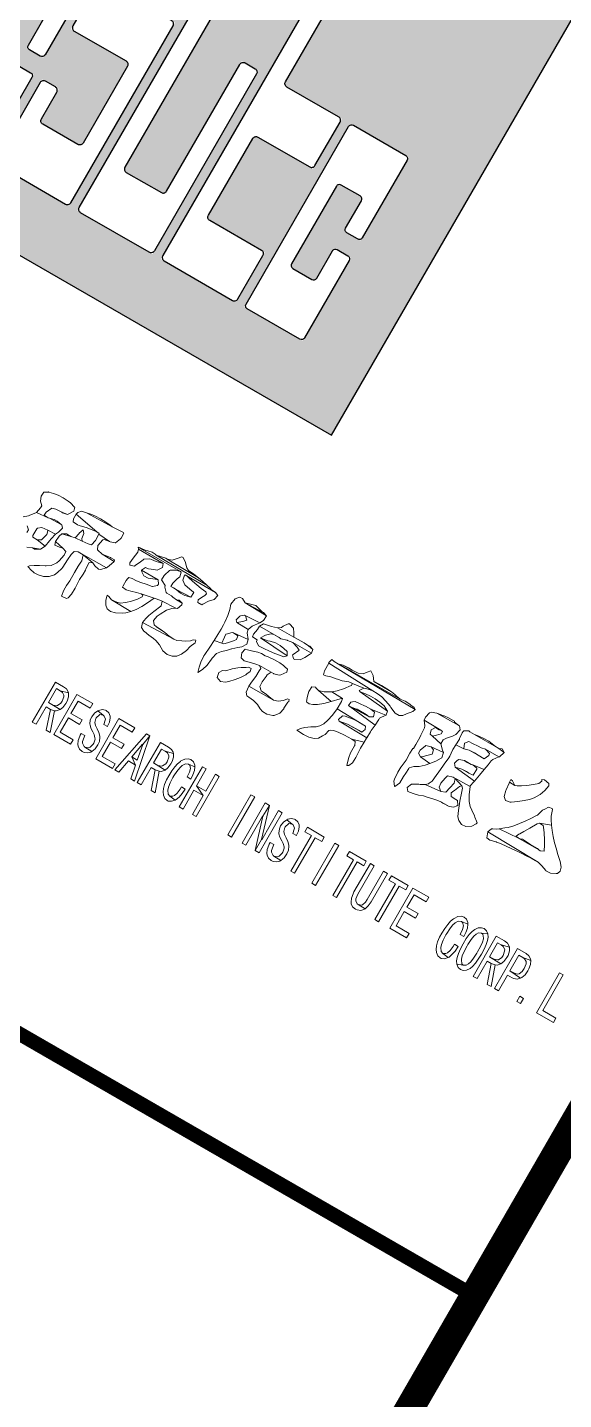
# Model space of a CAD drawing. Header units: millimetres. Extents: x 216654360 to 218309126, y 218099985 to 219647706.
# Drawn here: x 217559541 to 217570662, y 219211121 to 219239613 of the extents above; entities that cross this region are included whole.
import ezdxf
from ezdxf.enums import TextEntityAlignment as Align

# ---------------------------------------------------------------- set-up
doc = ezdxf.new("R2010")
doc.units = ezdxf.units.MM
doc.header["$LTSCALE"] = 1000
doc.layers.add('A-ANNO-TTLB', color=7, linetype='Continuous')
doc.layers.add('BTTK', color=7, linetype='Continuous')
doc.styles.add('A_Standard', font='SIMPLEX', dxfattribs={"width": 0.7, "bigfont": 'HZ'})
doc.styles.add('XN_02', font='STZHONGS.TTF', dxfattribs={"width": 0.8})

# ---------------------------------------------------------------- blocks, each defined once
blk = doc.blocks.new('CSCEC')
h = blk.add_hatch(color=256)
h.paths.add_polyline_path([(0, -24), (24, -24), (24, 0), (0, 0)])
h.paths.add_polyline_path([(6.2, -2.8), (9.8, -2.8), (9.8, -9.2), (9, -9.2), (9, -5.36, 0.414214), (8.84, -5.2), (7.16, -5.2, 0.414214), (7, -5.36), (7, -12.24, 0.414214), (7.16, -12.4), (9.8, -12.4), (9.8, -21.2), (6.2, -21.2), (6.2, -17.2), (7, -17.2), (7, -18.64, 0.414214), (7.16, -18.8), (8.84, -18.8, 0.414214), (9, -18.64), (9, -14.96, 0.414214), (8.84, -14.8), (6.2, -14.8)], flags=16)
h.paths.add_polyline_path([(10.2, -2.8), (13.8, -2.8), (13.8, -9.2), (13, -9.2), (13, -5.36, 0.414214), (12.84, -5.2), (11.16, -5.2, 0.414214), (11, -5.36), (11, -18.64, 0.414214), (11.16, -18.8), (12.84, -18.8, 0.414214), (13, -18.64), (13, -12.4), (13.8, -12.4), (13.8, -21.2), (10.2, -21.2)], flags=16)
h.paths.add_polyline_path([(5.8, -12.4), (5.8, -16.4), (5, -16.4), (5, -14.96, 0.414214), (4.84, -14.8), (3.96, -14.8, 0.414214), (3.8, -14.96), (3.8, -18.64, 0.414214), (3.96, -18.8), (4.84, -18.8, 0.414214), (5, -18.64), (5, -17.2), (5.8, -17.2), (5.8, -21.2), (3, -21.2), (3, -12.4)], flags=16)
h.paths.add_polyline_path([(14.2, -2.8), (17.8, -2.8), (17.8, -5.2), (15.16, -5.2, 0.414214), (15, -5.36), (15, -12.24, 0.414214), (15.16, -12.4), (17.8, -12.4), (17.8, -14.8), (15.16, -14.8, 0.414214), (15, -14.96), (15, -18.64, 0.414214), (15.16, -18.8), (17.8, -18.8), (17.8, -21.2), (14.2, -21.2)], flags=16)
h.paths.add_polyline_path([(21, -12.4), (21, -16.4), (20.2, -16.4), (20.2, -14.96, 0.414214), (20.04, -14.8), (19.16, -14.8, 0.414214), (19, -14.96), (19, -18.64, 0.414214), (19.16, -18.8), (20.04, -18.8, 0.414214), (20.2, -18.64), (20.2, -17.2), (21, -17.2), (21, -21.2), (18.2, -21.2), (18.2, -12.4)], flags=16)
for p, q in [((0, -24), (0, 0)), ((0, 0), (24, 0)), ((0, 0), (24, 0)), ((24, -24), (24, 0)), ((0, -24), (24, -24))]:
    blk.add_line(p, q)
for points in [[(8.84, -5.2, -0.414214), (9, -5.36), (9, -9.04, 0.414214), (9.16, -9.2), (9.64, -9.2, 0.414214), (9.8, -9.04), (9.8, -2.96, 0.414214), (9.64, -2.8), (6.36, -2.8, 0.414214), (6.2, -2.96), (6.2, -14.64, 0.414214), (6.36, -14.8), (8.84, -14.8, -0.414214), (9, -14.96), (9, -18.64, -0.414214), (8.84, -18.8), (7.16, -18.8, -0.414214), (7, -18.64), (7, -17.36, 0.414214), (6.84, -17.2), (6.36, -17.2, 0.414214), (6.2, -17.36), (6.2, -21.04, 0.414214), (6.36, -21.2), (9.64, -21.2, 0.414214), (9.8, -21.04), (9.8, -12.56, 0.414214), (9.64, -12.4), (7.16, -12.4, -0.414214), (7, -12.24), (7, -5.36, -0.414214), (7.16, -5.2)], [(12.84, -18.8, 0.414214), (13, -18.64), (13, -12.56, -0.414214), (13.16, -12.4), (13.64, -12.4, -0.414214), (13.8, -12.56), (13.8, -21.04, -0.414214), (13.64, -21.2), (10.36, -21.2, -0.414214), (10.2, -21.04), (10.2, -2.96, -0.414214), (10.36, -2.8), (13.64, -2.8, -0.414214), (13.8, -2.96), (13.8, -9.04, -0.414214), (13.64, -9.2), (13.16, -9.2, -0.414214), (13, -9.04), (13, -5.36, 0.414214), (12.84, -5.2), (11.16, -5.2, 0.414214), (11, -5.36), (11, -18.64, 0.414214), (11.16, -18.8)], [(15.16, -12.4, -0.414214), (15, -12.24), (15, -5.36, -0.414214), (15.16, -5.2), (17.64, -5.2, 0.414214), (17.8, -5.04), (17.8, -2.96, 0.414214), (17.64, -2.8), (14.36, -2.8, 0.414214), (14.2, -2.96), (14.2, -21.04, 0.414214), (14.36, -21.2), (17.64, -21.2, 0.414214), (17.8, -21.04), (17.8, -18.96, 0.414214), (17.64, -18.8), (15.16, -18.8, -0.414214), (15, -18.64), (15, -14.96, -0.414214), (15.16, -14.8), (17.64, -14.8, 0.414214), (17.8, -14.64), (17.8, -12.56, 0.414214), (17.64, -12.4)], [(4.856, -18.8, 0.414214), (5, -18.656), (5, -17.344, -0.414214), (5.144, -17.2), (5.656, -17.2, -0.414214), (5.8, -17.344), (5.8, -21.056, -0.414214), (5.656, -21.2), (3.144, -21.2, -0.414214), (3, -21.056), (3, -12.544, -0.414214), (3.144, -12.4), (5.656, -12.4, -0.414214), (5.8, -12.544), (5.8, -16.256, -0.414214), (5.656, -16.4), (5.144, -16.4, -0.414214), (5, -16.256), (5, -14.944, 0.414214), (4.856, -14.8), (3.944, -14.8, 0.414214), (3.8, -14.944), (3.8, -18.656, 0.414214), (3.944, -18.8)], [(20.056, -18.8, 0.414214), (20.2, -18.656), (20.2, -17.344, -0.414214), (20.344, -17.2), (20.856, -17.2, -0.414214), (21, -17.344), (21, -21.056, -0.414214), (20.856, -21.2), (18.344, -21.2, -0.414214), (18.2, -21.056), (18.2, -12.544, -0.414214), (18.344, -12.4), (20.856, -12.4, -0.414214), (21, -12.544), (21, -16.256, -0.414214), (20.856, -16.4), (20.344, -16.4, -0.414214), (20.2, -16.256), (20.2, -14.944, 0.414214), (20.056, -14.8), (19.144, -14.8, 0.414214), (19, -14.944), (19, -18.656, 0.414214), (19.144, -18.8)]]:
    blk.add_lwpolyline(points, format="xyb", close=True)
blk = doc.blocks.new('2017-0911-140129')
at = {"lineweight": 0}
for points in [[(-25.862, 20.523), (-26.002, 20.369), (-26.138, 20.203), (-26.343, 20.134), (-24.822, 20.115), (-25.068, 20.148), (-25.337, 20.178), (-25.45, 20.226), (-25.605, 20.391), (-25.608, 20.395), (-25.803, 20.519)], [(-31.356, 20.181), (-31.584, 20.17), (-31.786, 20.134), (-31.984, 20.09), (-32.164, 19.983), (-32.172, 19.792), (-32.094, 19.597), (-31.951, 19.446), (-31.951, 19.355), (-32.003, 19.105), (-31.481, 19.152), (-31.679, 19.167), (-31.664, 19.318), (-31.536, 19.575), (-31.378, 19.623), (-31.102, 19.641), (-30.849, 19.682), (-30.83, 19.707), (-30.687, 19.921), (-30.742, 20.09), (-30.749, 20.09), (-30.977, 20.156), (-31.11, 20.17)], [(-31.995, 20.093), (-32.164, 19.983), (-31.984, 20.09)], [(-28.46, 20.196), (-28.706, 20.178), (-28.739, 20.17), (-28.993, 20.156), (-30.202, 20.134), (-30.202, 20.134), (-30.419, 20.09), (-30.525, 19.961), (-30.544, 19.869), (-29.427, 19.656), (-29.32, 19.641), (-29.313, 19.612), (-28.776, 19.575), (-28.75, 19.568), (-28.545, 19.641), (-28.537, 19.649), (-28.434, 19.898), (-28.427, 19.943), (-28.434, 20.178)], [(-29.57, 20.2), (-29.805, 20.192), (-30.014, 20.17), (-30.202, 20.134), (-28.993, 20.156), (-29.103, 20.178), (-29.313, 20.192)], [(-27.02, 20.075), (-27.211, 20.027), (-27.28, 20.001), (-27.552, 19.983), (-27.626, 19.961), (-25.605, 19.961), (-25.568, 19.957), (-25.517, 19.77), (-25.572, 19.641), (-25.642, 19.384), (-25.642, 19.233), (-25.517, 19.233), (-25.384, 19.237), (-24.705, 19.252), (-24.701, 19.259), (-24.686, 19.491), (-24.705, 19.491), (-24.903, 19.524), (-25.175, 19.575), (-25.175, 19.575), (-25.337, 19.704), (-25.373, 19.876), (-25.373, 19.939), (-25.281, 19.939), (-23.911, 19.939), (-24.128, 19.961), (-24.175, 19.976), (-24.374, 20.027), (-26.814, 20.049), (-26.869, 20.067)], [(-27.626, 19.961), (-27.571, 19.898), (-26.399, 19.898), (-26.332, 19.733), (-26.472, 19.531), (-26.612, 19.487), (-26.814, 19.402), (-26.92, 19.384), (-26.946, 19.38), (-27.031, 19.211), (-26.233, 19.204), (-26.13, 19.061), (-26.141, 18.994), (-26.292, 18.844), (-26.307, 18.844), (-26.579, 18.792), (-26.806, 18.748), (-26.994, 18.715), (-27.192, 18.715), (-27.336, 18.675), (-27.354, 18.609), (-27.365, 18.52), (-27.372, 18.267), (-27.372, 18.201), (-27.174, 18.179), (-26.987, 18.234), (-26.755, 18.296), (-26.56, 18.351), (-26.002, 18.458), (-25.913, 18.484), (-25.678, 18.524), (-25.01, 18.546), (-24.943, 18.583), (-24.866, 18.803), (-24.885, 18.859), (-25.157, 18.866), (-25.355, 18.888), (-25.417, 18.903), (-25.642, 18.91), (-25.689, 18.914), (-25.84, 19.083), (-25.866, 19.138), (-26.075, 19.252), (-26.108, 19.27), (-26.112, 19.491), (-26.101, 19.509), (-26.02, 19.77), (-26.002, 19.803), (-25.803, 19.921), (-25.605, 19.961)], [(-26.406, 20.137), (-26.634, 20.09), (-26.814, 20.049), (-24.374, 20.027), (-24.591, 20.075), (-24.822, 20.115), (-26.343, 20.134)], [(-22.812, 20.284), (-22.952, 20.262), (-23.077, 20.115), (-23.121, 19.832), (-23.04, 19.627), (-22.985, 19.362), (-22.955, 19.061), (-22.952, 18.939), (-22.948, 18.73), (-22.952, 18.476), (-22.963, 18.19), (-22.632, 18.245), (-22.65, 18.351), (-22.65, 18.384), (-22.669, 18.653), (-22.669, 18.664), (-22.489, 18.844), (-22.43, 18.866), (-21.757, 18.921), (-21.93, 19.145), (-21.967, 19.285), (-22.525, 19.296), (-22.595, 19.384), (-22.544, 19.597), (-22.525, 19.619), (-22.397, 19.726), (-21.695, 19.77), (-21.603, 19.935), (-21.588, 20.156), (-22.636, 20.185)], [(-22.195, 20.299), (-22.415, 20.24), (-22.636, 20.185), (-21.813, 20.211), (-22.018, 20.262)], [(-21.768, 20.218), (-21.813, 20.211), (-22.636, 20.185), (-21.588, 20.156)], [(-19.678, 19.961), (-19.964, 19.961), (-20.166, 19.961), (-20.956, 19.954), (-21.195, 19.876), (-21.533, 19.81), (-21.64, 19.641), (-20.684, 19.641), (-20.604, 19.627), (-20.343, 19.704), (-20.324, 19.707), (-20.093, 19.748), (-19.207, 19.748), (-19.226, 19.906), (-19.457, 19.95)], [(-20.596, 20.347), (-20.651, 20.321), (-20.776, 20.134), (-20.817, 20.049), (-20.956, 19.954), (-20.166, 19.961), (-20.254, 20.112), (-20.365, 20.273)], [(-19.406, 19.961), (-19.457, 19.95), (-19.226, 19.906)], [(-14.845, 19.961), (-15.055, 19.932), (-17.983, 19.921), (-18.002, 19.909), (-14.305, 19.876), (-14.379, 19.921), (-14.559, 19.939), (-14.61, 19.954)], [(-16.705, 20.347), (-16.811, 20.218), (-16.918, 20.071), (-17.113, 19.99), (-17.388, 19.983), (-17.811, 19.968), (-17.983, 19.921), (-15.055, 19.932), (-15.26, 19.961), (-15.349, 19.987), (-15.529, 20.02), (-16.374, 20.023), (-16.525, 20.218)], [(-17.568, 19.987), (-17.811, 19.968), (-17.388, 19.983)], [(-16.017, 20.038), (-16.326, 20.027), (-16.374, 20.023), (-15.529, 20.02), (-15.753, 20.034)], [(-12.38, 20.2), (-12.405, 20.196), (-13.456, 20.192), (-13.677, 20.112), (-13.724, 20.053), (-13.783, 19.81), (-13.758, 19.674), (-12.956, 19.66), (-12.865, 19.641), (-12.865, 19.531), (-13.008, 19.384), (-13.137, 19.274), (-12.666, 19.167), (-12.666, 19.362), (-12.585, 19.498), (-12.413, 19.682), (-12.324, 19.818), (-12.269, 20.067)], [(-12.934, 20.266), (-13.137, 20.24), (-13.155, 20.229), (-13.368, 20.2), (-13.456, 20.192), (-12.405, 20.196), (-12.629, 20.24), (-12.648, 20.262), (-12.677, 20.266)], [(-11.928, 20.214), (-12.108, 20.112), (-12.126, 20.067), (-12.126, 20.005), (-12.108, 19.748), (-12.1, 19.718), (-12.108, 19.446), (-11.747, 19.469), (-11.836, 19.682), (-11.711, 19.832), (-11.545, 19.836), (-11.277, 19.854), (-11.141, 19.865), (-10.954, 19.898), (-10.322, 19.898), (-10.296, 19.921), (-10.215, 20.178), (-10.491, 20.196), (-11.659, 20.196), (-11.872, 20.2)], [(-11.244, 20.255), (-11.465, 20.24), (-11.656, 20.2), (-11.659, 20.196), (-10.491, 20.196), (-10.7, 20.218), (-10.741, 20.226), (-11.005, 20.251)], [(-10.358, 20.262), (-10.491, 20.196), (-10.215, 20.178)], [(-8.198, 20.027), (-8.304, 19.983), (-8.268, 19.921), (-8.323, 19.77), (-8.499, 19.627), (-8.716, 19.461), (-8.903, 19.329), (-9.061, 19.233), (-9.146, 19.211), (-9.403, 19.211), (-9.396, 19.175), (-9.37, 18.866), (-9.366, 18.836), (-9.311, 18.587), (-9.179, 18.473), (-8.973, 18.502), (-8.936, 18.524), (-8.705, 18.689), (-8.503, 18.851), (-8.334, 19.009), (-8.198, 19.167), (-8.058, 19.406), (-7.966, 19.652), (-7.926, 19.898), (-7.963, 19.983)], [(-29.313, 19.612), (-29.302, 19.318), (-29.353, 19.083), (-29.5, 19.039), (-29.768, 19.017), (-30.092, 18.994), (-30.272, 18.947), (-30.654, 18.866), (-30.694, 18.723), (-30.724, 18.458), (-30.319, 18.366), (-30.147, 18.307), (-30.128, 18.146), (-30.184, 17.837), (-30.235, 17.716), (-30.378, 17.495), (-30.544, 17.385), (-30.584, 17.367), (-30.797, 17.256), (-30.996, 17.15), (-31.157, 17.043), (-31.194, 16.977), (-31.121, 16.955), (-31.054, 16.94), (-30.834, 16.893), (-30.654, 16.893), (-30.419, 16.948), (-30.22, 17.062), (-30.059, 17.234), (-30.003, 17.381), (-29.93, 17.62), (-29.93, 17.683), (-29.912, 18.043), (-29.882, 18.311), (-29.842, 18.48), (-29.695, 18.546), (-28.346, 18.565), (-28.291, 18.697), (-28.291, 18.697), (-28.203, 18.954), (-28.776, 18.969), (-29.011, 19.017), (-29.037, 19.031), (-29.111, 19.186), (-29.048, 19.491), (-29.008, 19.531), (-28.776, 19.575)], [(-30.849, 19.682), (-31.102, 19.641), (-31.058, 19.63)], [(-30.544, 19.869), (-30.544, 19.641), (-30.492, 19.531), (-30.275, 19.513), (-30.202, 19.527), (-29.867, 19.601), (-29.61, 19.641), (-29.427, 19.656)], [(-29.967, 19.446), (-30.04, 19.252), (-30.037, 19.237), (-30.092, 18.994), (-29.768, 19.017), (-29.842, 19.105), (-29.867, 19.329)], [(-27.571, 19.898), (-27.538, 19.777), (-27.589, 19.469), (-27.608, 19.233), (-27.552, 19.145), (-27.372, 19.211), (-27.354, 19.241), (-27.247, 19.491), (-27.192, 19.619), (-27.174, 19.649), (-26.975, 19.792), (-26.898, 19.796), (-26.689, 19.829), (-26.399, 19.898)], [(-23.911, 19.939), (-25.281, 19.939), (-25.197, 19.917), (-24.969, 19.869), (-24.741, 19.825), (-24.51, 19.792), (-24.271, 19.77), (-24.201, 19.704), (-24.238, 19.597), (-24.264, 19.557), (-24.381, 19.318), (-24.333, 19.211), (-24.146, 19.211), (-24.124, 19.252), (-23.981, 19.48), (-23.823, 19.66), (-23.767, 19.876)], [(-21.695, 19.77), (-22.397, 19.726), (-22.342, 19.722), (-22.217, 19.597), (-22.327, 19.461), (-22.525, 19.296), (-21.967, 19.285), (-21.893, 19.494)], [(-21.64, 19.641), (-21.636, 19.48), (-21.677, 19.233), (-21.655, 19.112), (-21.427, 19.105), (-21.423, 19.024), (-21.261, 18.91), (-21.008, 18.928), (-20.751, 18.95), (-20.515, 18.976), (-20.31, 19.006), (-20.126, 19.039), (-20.019, 19.145), (-21.353, 19.233), (-21.228, 19.435), (-21.063, 19.597), (-20.945, 19.634), (-20.684, 19.641)], [(-19.207, 19.748), (-20.093, 19.748), (-19.847, 19.667), (-19.714, 19.597), (-19.718, 19.579), (-19.839, 19.318), (-19.847, 19.292), (-19.733, 19.167), (-19.674, 19.175), (-19.479, 19.274), (-19.354, 19.446), (-19.244, 19.66)], [(-18.344, 19.939), (-18.38, 19.77), (-18.38, 19.748), (-16.22, 19.66), (-16.003, 19.656), (-15.771, 19.627), (-15.532, 19.564), (-15.279, 19.469), (-15.224, 19.439), (-14.955, 19.329), (-14.757, 19.318), (-14.632, 19.402), (-14.526, 19.531), (-14.342, 19.748), (-14.305, 19.876), (-18.002, 19.909), (-18.219, 19.921)], [(-18.38, 19.748), (-18.369, 19.384), (-18.314, 19.215), (-18.219, 19.233), (-18.013, 19.299), (-17.785, 19.34), (-17.73, 19.344), (-17.524, 19.388), (-17.263, 19.491), (-17.098, 19.513), (-16.594, 19.575), (-16.425, 19.627), (-16.22, 19.66)], [(-16.594, 19.575), (-17.098, 19.513), (-17.098, 19.402), (-17.105, 19.399), (-17.315, 19.13), (-17.502, 18.925), (-17.664, 18.778), (-17.153, 18.759), (-17.116, 18.631), (-17.131, 18.278), (-15.749, 18.245), (-15.694, 18.116), (-15.749, 17.944), (-16.436, 17.932), (-16.635, 17.91), (-16.793, 17.881), (-15.455, 17.852), (-15.441, 18.138), (-15.448, 18.208), (-15.422, 18.48), (-15.422, 18.484), (-16.793, 18.631), (-16.774, 18.803), (-16.723, 18.844), (-16.631, 18.91), (-16.627, 18.914), (-16.396, 18.932), (-16.198, 18.954), (-16.164, 18.958), (-15.911, 18.969), (-15.242, 19.061), (-15.238, 19.072), (-15.264, 19.237), (-16.65, 19.362), (-16.716, 19.395)], [(-15.959, 19.424), (-16.19, 19.421), (-16.418, 19.402), (-16.65, 19.362), (-15.264, 19.237), (-15.496, 19.362), (-15.499, 19.362), (-15.727, 19.402)], [(-13.758, 19.674), (-13.622, 19.491), (-13.596, 19.402), (-13.566, 19.061), (-13.563, 18.954), (-13.559, 18.623), (-13.566, 18.436), (-13.574, 18.418), (-13.6, 18.19), (-13.585, 17.859), (-13.589, 17.797), (-13.622, 17.514), (-13.625, 17.492), (-13.633, 17.256), (-13.603, 16.933), (-13.585, 16.845), (-13.46, 16.676), (-13.434, 16.679), (-13.335, 16.893), (-13.335, 16.915), (-13.335, 17.212), (-13.324, 17.385), (-13.317, 17.62), (-13.313, 17.642), (-13.17, 17.793), (-12.982, 17.903), (-12.791, 18.072), (-12.655, 18.234), (-13.14, 18.278), (-13.28, 18.373), (-13.284, 18.513), (-13.188, 18.781), (-13.181, 18.792), (-12.956, 18.866), (-12.394, 18.91), (-12.482, 18.976), (-12.666, 19.167), (-13.137, 19.274), (-13.261, 19.296), (-13.306, 19.469), (-13.206, 19.641), (-13.026, 19.641), (-12.956, 19.66)], [(-10.322, 19.898), (-10.954, 19.898), (-10.943, 19.895), (-10.719, 19.832), (-10.704, 19.737), (-10.81, 19.531), (-11.097, 19.531), (-11.523, 19.52), (-11.747, 19.469), (-12.108, 19.446), (-12.126, 19.211), (-12.122, 19.186), (-12.089, 18.91), (-12.093, 18.829), (-12.126, 18.502), (-12.137, 18.41), (-12.163, 18.116), (-12.181, 17.94), (-12.214, 17.642), (-12.269, 17.514), (-12.288, 17.473), (-12.394, 17.378), (-11.678, 17.458), (-11.836, 17.58), (-11.854, 17.749), (-11.854, 17.76), (-11.803, 18.028), (-11.766, 18.164), (-11.531, 18.223), (-10.737, 18.245), (-10.744, 18.26), (-10.7, 18.48), (-10.693, 18.52), (-11.678, 18.631), (-11.784, 18.759), (-11.747, 18.91), (-11.707, 18.976), (-11.476, 19.061), (-11.152, 19.061), (-11.09, 19.075), (-10.579, 19.141), (-10.535, 19.388), (-10.505, 19.597), (-10.483, 19.682)], [(-11.27, 19.542), (-11.494, 19.531), (-11.523, 19.52), (-11.097, 19.531)], [(-31.227, 19.215), (-31.426, 19.167), (-30.874, 19.186), (-31.084, 19.211)], [(-30.489, 18.954), (-30.654, 18.866), (-30.272, 18.947)], [(-28.218, 19.017), (-28.398, 19.017), (-28.405, 19.017), (-28.633, 18.994), (-28.776, 18.969), (-28.203, 18.954)], [(-27.031, 19.211), (-26.987, 19.152), (-26.832, 19.057), (-26.626, 19.064), (-26.362, 19.167), (-26.233, 19.204)], [(-24.705, 19.252), (-25.384, 19.237), (-25.157, 19.189), (-24.947, 19.193)], [(-25.065, 18.91), (-25.157, 18.866), (-24.885, 18.859)], [(-21.757, 18.921), (-22.43, 18.866), (-22.217, 18.844), (-22.184, 18.675), (-22.261, 18.568), (-22.434, 18.373), (-22.544, 18.267), (-22.632, 18.245), (-22.963, 18.19), (-22.985, 17.859), (-23.01, 17.492), (-23.018, 17.422), (-22.992, 17.128), (-22.952, 16.911), (-22.886, 16.698), (-22.775, 16.9), (-22.702, 17.153), (-22.669, 17.451), (-22.669, 17.499), (-22.61, 17.763), (-22.47, 17.944), (-22.312, 18.079), (-22.165, 18.245), (-22.158, 18.249), (-21.967, 18.418), (-21.842, 18.528), (-21.713, 18.737)], [(-20.482, 19.373), (-20.71, 19.369), (-20.938, 19.318), (-21.026, 19.288), (-21.243, 19.252), (-21.353, 19.233), (-20.019, 19.145), (-20.111, 19.296), (-20.291, 19.34)], [(-15.242, 19.061), (-15.911, 18.969), (-15.712, 18.932), (-15.657, 18.737), (-15.801, 18.653), (-16.65, 18.631), (-16.793, 18.631), (-15.422, 18.484), (-15.404, 18.759), (-15.407, 18.822)], [(-12.394, 18.91), (-12.956, 18.866), (-12.82, 18.803), (-12.773, 18.609), (-12.887, 18.495), (-13.081, 18.307), (-13.14, 18.278), (-12.655, 18.234), (-12.497, 18.44), (-12.361, 18.653), (-12.343, 18.693)], [(-10.579, 19.141), (-11.09, 19.075), (-10.866, 19.039), (-10.855, 19.006), (-10.866, 18.715), (-11.064, 18.697), (-11.395, 18.689), (-11.674, 18.631), (-11.678, 18.631), (-10.693, 18.52), (-10.63, 18.851)], [(-11.152, 19.061), (-11.476, 19.061), (-11.373, 19.042)], [(-9.421, 19.34), (-9.403, 19.211), (-9.146, 19.211), (-9.333, 19.318)], [(-7.323, 19.152), (-7.496, 19.123), (-7.584, 18.976), (-7.639, 18.888), (-7.727, 18.609), (-7.746, 18.579), (-7.885, 18.351), (-8.032, 18.135), (-8.187, 17.932), (-8.348, 17.738), (-8.521, 17.558), (-8.635, 17.473), (-8.811, 17.322), (-7.926, 17.385), (-8.054, 17.407), (-7.999, 17.536), (-7.97, 17.572), (-7.867, 17.738), (-7.724, 17.977), (-7.547, 18.289), (-7.481, 18.359), (-7.014, 18.539), (-7.132, 18.715), (-7.202, 18.859), (-7.297, 19.123)], [(-30.867, 18.715), (-31.227, 18.697), (-31.216, 18.686), (-31.168, 18.524), (-31.264, 18.223), (-31.422, 18.135), (-30.999, 18.072), (-30.941, 18.351), (-30.933, 18.465)], [(-30.724, 18.458), (-30.665, 18.304), (-30.455, 18.329), (-30.319, 18.366)], [(-28.346, 18.565), (-29.695, 18.546), (-29.445, 18.546), (-28.941, 18.458), (-28.798, 18.395), (-28.596, 18.351), (-28.526, 18.377)], [(-29.445, 18.546), (-29.371, 18.307), (-29.382, 18.241), (-29.393, 18.039), (-29.397, 17.738), (-29.39, 17.341), (-29.408, 17.106), (-29.412, 16.882), (-29.371, 16.613), (-29.364, 16.61), (-29.14, 16.635), (-29.096, 16.698), (-29.052, 16.889), (-29.044, 17.179), (-29.066, 17.58), (-29.07, 17.591), (-29.048, 17.859), (-29.048, 18.05), (-29.063, 18.094), (-29.066, 18.395), (-28.941, 18.458)], [(-26.002, 18.458), (-26.56, 18.351), (-26.472, 18.329), (-26.454, 18.267), (-26.579, 18.076), (-26.744, 17.881), (-26.924, 17.716), (-27.119, 17.58), (-27.255, 17.539), (-27.494, 17.517), (-26.56, 17.499), (-26.417, 17.683), (-26.274, 17.907), (-26.138, 18.164)], [(-25.01, 18.546), (-25.678, 18.524), (-25.649, 18.517), (-25.586, 18.329), (-25.597, 18.307), (-25.737, 17.973), (-25.829, 17.723), (-25.877, 17.558), (-25.906, 17.341), (-24.44, 17.389), (-24.668, 17.407), (-24.899, 17.447), (-25.318, 17.473), (-25.439, 17.503), (-25.553, 17.642), (-25.517, 17.881), (-25.45, 18.013), (-25.3, 18.285), (-25.153, 18.462)], [(-20.141, 18.741), (-20.387, 18.741), (-20.684, 18.715), (-20.813, 18.697), (-20.993, 18.697), (-21.144, 18.667), (-21.335, 18.609), (-21.346, 18.605), (-21.57, 18.546), (-21.669, 18.513), (-21.713, 18.307), (-21.632, 18.12), (-21.46, 18.072), (-21.206, 18.149), (-20.975, 18.204), (-20.813, 18.223), (-20.254, 18.223), (-20.144, 18.223), (-20.129, 18.226), (-19.913, 18.289), (-19.858, 18.329), (-19.696, 18.546), (-19.733, 18.675), (-19.876, 18.697), (-19.953, 18.719)], [(-18.362, 18.609), (-18.487, 18.546), (-18.498, 18.315), (-18.45, 18.116), (-18.432, 18.05), (-18.38, 17.899), (-18.355, 17.888), (-18.237, 17.877), (-18.09, 17.925), (-17.917, 18.028), (-17.715, 18.193), (-17.484, 18.414), (-18.178, 18.542), (-18.307, 18.587)], [(-17.664, 18.778), (-17.803, 18.697), (-17.943, 18.62), (-18.178, 18.542), (-17.484, 18.414), (-17.226, 18.697), (-17.153, 18.759)], [(-17.131, 18.278), (-17.168, 17.951), (-17.223, 17.679), (-17.3, 17.462), (-17.396, 17.3), (-17.513, 17.194), (-17.693, 17.08), (-17.903, 16.929), (-18.039, 16.804), (-18.127, 16.676), (-17.803, 16.657), (-17.546, 16.668), (-17.34, 16.731), (-17.186, 16.837), (-17.083, 16.999), (-17.028, 17.106), (-16.973, 17.322), (-16.936, 17.359), (-16.808, 17.418), (-16.602, 17.458), (-16.322, 17.484), (-15.966, 17.492), (-15.459, 17.642), (-15.459, 17.837), (-15.455, 17.852), (-16.793, 17.881), (-16.852, 17.918), (-16.793, 18.138), (-16.69, 18.175), (-16.451, 18.223), (-16.447, 18.223), (-16.308, 18.234), (-16.073, 18.241), (-15.749, 18.245)], [(-15.966, 18.675), (-16.396, 18.675), (-16.425, 18.671), (-16.65, 18.631), (-15.801, 18.653)], [(-10.737, 18.245), (-11.531, 18.223), (-11.435, 18.215), (-11.046, 18.094), (-10.972, 18.028), (-10.906, 17.83), (-10.796, 17.499), (-10.697, 17.231), (-10.612, 17.029), (-10.538, 16.893), (-10.436, 16.779), (-10.259, 16.69), (-10.064, 16.716), (-9.855, 16.848), (-9.748, 17.021), (-9.73, 17.084), (-9.781, 17.128), (-9.928, 17.234), (-9.965, 17.275), (-10.178, 17.429), (-10.314, 17.517), (-10.454, 17.683), (-10.594, 17.925)], [(-11.174, 18.708), (-11.395, 18.689), (-11.064, 18.697)], [(-7.014, 18.539), (-7.481, 18.359), (-7.297, 18.351), (-7.257, 18.304), (-7.114, 18.109), (-6.952, 17.859), (-6.845, 17.686), (-6.842, 17.683), (-6.739, 17.451), (-6.882, 17.385), (-6.952, 17.385), (-7.926, 17.385), (-8.811, 17.322), (-8.9, 17.256), (-9.043, 17.194), (-9.091, 17.157), (-9.164, 16.977), (-6.72, 16.933), (-6.717, 16.933), (-6.515, 16.874), (-6.268, 16.786), (-6.257, 16.775), (-6.052, 16.786), (-6.052, 16.786), (-5.835, 16.893), (-5.791, 16.929), (-5.739, 17.058), (-5.791, 17.22), (-5.941, 17.414), (-6.195, 17.642), (-6.331, 17.771), (-6.533, 17.969), (-6.713, 18.164), (-6.875, 18.355)], [(-31.102, 17.859), (-31.411, 17.749), (-31.315, 17.741)], [(-23.624, 17.815), (-23.731, 17.771), (-23.812, 17.683), (-23.984, 17.558), (-24.117, 17.503), (-24.308, 17.407), (-24.44, 17.389), (-25.906, 17.341), (-25.847, 17.139), (-25.678, 17.062), (-25.653, 17.058), (-25.425, 17.014), (-25.193, 16.999), (-25.054, 16.97), (-24.84, 16.885), (-24.598, 16.742), (-24.594, 16.742), (-24.355, 16.705), (-24.15, 16.742), (-23.981, 16.845), (-23.848, 17.017), (-23.749, 17.256), (-23.698, 17.466), (-23.606, 17.708)], [(-21.048, 17.944), (-21.173, 17.944), (-21.258, 17.881), (-21.427, 17.771), (-21.544, 17.694), (-21.732, 17.536), (-21.912, 17.341), (-22.037, 17.278), (-22.132, 17.135), (-22.092, 16.915), (-21.882, 16.837), (-21.695, 16.915), (-21.585, 17.017), (-21.401, 17.212), (-21.247, 17.407), (-21.118, 17.602), (-21.1, 17.664), (-21.03, 17.815)], [(-20.254, 18.223), (-20.813, 18.223), (-20.703, 18.138), (-20.714, 18.035), (-20.721, 17.749), (-20.728, 17.668), (-20.758, 17.407), (-20.769, 17.256), (-19.6, 17.271), (-19.821, 17.3), (-19.964, 17.322), (-20.181, 17.341), (-20.221, 17.345), (-20.361, 17.473), (-20.379, 17.686), (-20.379, 17.694), (-20.343, 17.966), (-20.343, 18.05)], [(-15.911, 17.947), (-16.194, 17.947), (-16.436, 17.932), (-15.749, 17.944)], [(-11.435, 18.215), (-11.369, 18.028), (-11.442, 17.771), (-11.494, 17.536), (-11.678, 17.458), (-12.394, 17.378), (-12.578, 17.278), (-12.629, 17.256), (-12.703, 17.22), (-12.883, 17.106), (-12.979, 16.9), (-12.865, 16.764), (-12.637, 16.804), (-12.409, 16.863), (-12.214, 16.933), (-12.097, 16.962), (-11.817, 17.021), (-11.6, 17.062), (-11.442, 17.084), (-11.071, 17.091), (-10.888, 17.157), (-10.81, 17.278), (-10.796, 17.315), (-10.899, 17.473), (-10.972, 17.48), (-11.207, 17.492), (-11.277, 17.62), (-11.226, 17.749), (-11.218, 17.771), (-11.115, 18.028), (-11.046, 18.094)], [(-27.751, 17.602), (-27.732, 17.536), (-27.692, 17.389), (-27.593, 17.205), (-27.457, 17.102), (-27.284, 17.076), (-27.078, 17.128), (-26.832, 17.256), (-26.711, 17.348), (-26.56, 17.499), (-27.494, 17.517), (-27.659, 17.58)], [(-25.134, 17.473), (-25.318, 17.473), (-24.899, 17.447)], [(-19.045, 17.62), (-19.119, 17.602), (-19.222, 17.469), (-19.402, 17.326), (-19.6, 17.271), (-20.769, 17.256), (-20.743, 16.984), (-20.633, 16.87), (-20.548, 16.867), (-20.299, 16.841), (-20.082, 16.775), (-19.894, 16.676), (-19.751, 16.628), (-19.534, 16.624), (-19.299, 16.698), (-19.255, 16.735), (-19.097, 16.937), (-19.045, 17.172), (-19.056, 17.194), (-19.027, 17.492), (-19.009, 17.536)], [(-15.459, 17.642), (-15.966, 17.492), (-15.801, 17.477), (-15.731, 17.322), (-15.731, 17.304), (-15.731, 16.97), (-15.694, 16.764), (-15.621, 16.507), (-15.602, 16.441), (-15.532, 16.485), (-15.455, 16.65), (-15.441, 16.915), (-15.455, 17.073), (-15.466, 17.345)], [(-7.764, 17.429), (-7.801, 17.407), (-7.926, 17.385), (-6.952, 17.385), (-7.025, 17.407), (-7.367, 17.407), (-7.61, 17.422)], [(-11.071, 17.091), (-11.442, 17.084), (-11.365, 17.08)], [(-9.164, 16.977), (-9.061, 16.742), (-8.911, 16.72), (-8.646, 16.786), (-8.635, 16.79), (-8.503, 16.815), (-8.26, 16.845), (-7.907, 16.87), (-7.871, 16.874), (-7.551, 16.896), (-7.275, 16.911), (-7.048, 16.926), (-6.86, 16.933), (-6.72, 16.933)], [(-27.413, 13.398), (-27.806, 13.398), (-27.806, 11.476), (-27.626, 11.476), (-27.626, 12.31), (-27.42, 12.31), (-27.247, 12.343), (-27.178, 12.38), (-27.067, 12.501), (-27.626, 12.523), (-27.626, 13.185), (-27.453, 13.185), (-27.108, 13.277), (-27.145, 13.31), (-27.266, 13.376)], [(-27.108, 13.277), (-27.453, 13.185), (-27.343, 13.17), (-27.233, 13.097), (-27.203, 13.038), (-27.17, 12.847), (-27.178, 12.747), (-27.24, 12.6), (-27.273, 12.567), (-27.405, 12.523), (-27.626, 12.523), (-27.067, 12.501), (-27.009, 12.641), (-26.99, 12.847), (-26.994, 12.953), (-27.031, 13.141)], [(-26.016, 13.398), (-26.777, 13.398), (-26.777, 11.476), (-25.976, 11.476), (-25.976, 11.689), (-26.597, 11.689), (-26.597, 12.376), (-26.06, 12.376), (-26.06, 12.589), (-26.597, 12.589), (-26.597, 13.185), (-26.016, 13.185)], [(-25.686, 13.244), (-25.755, 13.086), (-25.778, 12.894), (-25.767, 12.762), (-25.693, 12.6), (-25.671, 12.571), (-25.572, 12.468), (-25.425, 12.376), (-25.326, 12.31), (-25.223, 12.207), (-25.197, 12.167), (-25.149, 11.994), (-25.153, 11.943), (-25.204, 11.77), (-25.256, 11.711), (-25.395, 11.667), (-25.05, 11.656), (-24.991, 11.814), (-24.969, 12.016), (-24.991, 12.178), (-25.065, 12.343), (-25.09, 12.376), (-25.197, 12.483), (-25.333, 12.578), (-25.469, 12.667), (-25.55, 12.758), (-25.597, 12.928), (-25.597, 12.961), (-25.542, 13.13), (-25.528, 13.148), (-25.395, 13.196)], [(-25.395, 13.42), (-25.417, 13.42), (-25.55, 13.38), (-25.66, 13.277), (-25.686, 13.244), (-25.395, 13.196), (-25.344, 13.188), (-25.237, 13.097), (-25.219, 13.056), (-25.19, 12.872), (-25.01, 12.872), (-25.01, 12.887), (-25.032, 13.075), (-25.094, 13.251), (-25.134, 13.31), (-25.248, 13.394)], [(-24.003, 13.398), (-24.767, 13.398), (-24.767, 11.476), (-23.962, 11.476), (-23.962, 11.689), (-24.583, 11.689), (-24.583, 12.376), (-24.05, 12.376), (-24.05, 12.589), (-24.583, 12.589), (-24.583, 13.185), (-24.003, 13.185)], [(-23.297, 13.42), (-23.451, 13.42), (-23.845, 11.476), (-23.657, 11.476), (-23.547, 12.071), (-23.202, 12.071), (-23.507, 12.288), (-23.382, 12.972), (-23.367, 12.972)], [(-23.297, 13.42), (-23.367, 12.972), (-23.242, 12.288), (-23.507, 12.288), (-23.202, 12.071), (-23.091, 11.476), (-22.904, 11.476)], [(-22.386, 13.398), (-22.775, 13.398), (-22.775, 11.476), (-22.595, 11.476), (-22.595, 12.31), (-22.393, 12.31), (-22.22, 12.343), (-22.147, 12.38), (-22.037, 12.501), (-22.595, 12.523), (-22.595, 13.185), (-22.423, 13.185), (-22.077, 13.277), (-22.118, 13.31), (-22.239, 13.376)], [(-22.077, 13.277), (-22.423, 13.185), (-22.312, 13.17), (-22.202, 13.097), (-22.173, 13.038), (-22.14, 12.847), (-22.147, 12.747), (-22.213, 12.6), (-22.246, 12.567), (-22.375, 12.523), (-22.595, 12.523), (-22.037, 12.501), (-21.982, 12.641), (-21.96, 12.847), (-21.963, 12.953), (-22, 13.141)], [(-21.324, 13.42), (-21.445, 13.394), (-21.559, 13.31), (-21.655, 13.163), (-21.666, 13.137), (-21.721, 12.99), (-21.757, 12.817), (-21.779, 12.611), (-21.787, 12.376), (-21.779, 12.185), (-21.757, 11.979), (-21.713, 11.81), (-21.655, 11.678), (-21.577, 11.572), (-21.46, 11.483), (-21.331, 11.454), (-21.28, 11.458), (-21.155, 11.516), (-21.048, 11.634), (-21.331, 11.667), (-21.423, 11.7), (-21.519, 11.836), (-21.563, 11.965), (-21.588, 12.156), (-21.599, 12.398), (-21.599, 12.476), (-21.585, 12.703), (-21.559, 12.891), (-21.519, 13.027), (-21.441, 13.155), (-21.324, 13.207), (-21.033, 13.24), (-21.074, 13.299), (-21.191, 13.391)], [(-21.033, 13.24), (-21.324, 13.207), (-21.258, 13.196), (-21.158, 13.086), (-21.118, 12.935), (-21.103, 12.714), (-20.931, 12.714), (-20.938, 12.905), (-20.971, 13.093)], [(-20.585, 13.398), (-20.765, 13.398), (-20.765, 11.476), (-20.585, 11.476), (-20.585, 12.376), (-20.137, 12.376), (-20.585, 12.589)], [(-19.957, 13.398), (-20.137, 13.398), (-20.137, 12.589), (-20.585, 12.589), (-20.137, 12.376), (-20.137, 11.476), (-19.957, 11.476)], [(-18.259, 11.476), (-18.439, 11.476), (-18.439, 13.398), (-18.259, 13.398), (-18.259, 11.476)], [(-17.557, 13.398), (-17.756, 13.398), (-17.756, 11.476), (-17.576, 11.476), (-17.576, 12.872), (-17.568, 12.872)], [(-17.557, 13.398), (-17.568, 12.872), (-17.135, 11.476), (-17.127, 12.005)], [(-16.94, 13.398), (-17.12, 13.398), (-17.12, 12.005), (-17.127, 12.005), (-17.135, 11.476), (-16.94, 11.476)], [(-16.631, 13.244), (-16.701, 13.086), (-16.727, 12.894), (-16.712, 12.762), (-16.639, 12.6), (-16.62, 12.571), (-16.517, 12.468), (-16.374, 12.376), (-16.271, 12.31), (-16.168, 12.207), (-16.142, 12.167), (-16.098, 11.994), (-16.098, 11.943), (-16.153, 11.77), (-16.205, 11.711), (-16.341, 11.667), (-15.999, 11.656), (-15.937, 11.814), (-15.918, 12.016), (-15.937, 12.178), (-16.01, 12.343), (-16.036, 12.376), (-16.142, 12.483), (-16.278, 12.578), (-16.414, 12.667), (-16.499, 12.758), (-16.547, 12.928), (-16.543, 12.961), (-16.492, 13.13), (-16.473, 13.148), (-16.341, 13.196)], [(-16.341, 13.42), (-16.363, 13.42), (-16.495, 13.38), (-16.609, 13.277), (-16.631, 13.244), (-16.341, 13.196), (-16.293, 13.188), (-16.183, 13.097), (-16.164, 13.056), (-16.135, 12.872), (-15.955, 12.872), (-15.955, 12.887), (-15.981, 13.075), (-16.043, 13.251), (-16.084, 13.31), (-16.194, 13.394)], [(-14.926, 13.398), (-15.735, 13.398), (-15.735, 13.185), (-15.422, 13.185), (-15.422, 11.476), (-15.242, 11.476), (-15.242, 13.185), (-14.926, 13.185)], [(-14.235, 11.476), (-14.415, 11.476), (-14.415, 13.398), (-14.235, 13.398), (-14.235, 11.476)], [(-12.916, 13.398), (-13.724, 13.398), (-13.724, 13.185), (-13.408, 13.185), (-13.408, 11.476), (-13.228, 11.476), (-13.228, 13.185), (-12.916, 13.185)], [(-12.538, 13.398), (-12.718, 13.398), (-12.718, 12.038), (-12.714, 11.954), (-12.685, 11.763), (-12.615, 11.612), (-12.574, 11.557), (-12.46, 11.48), (-12.31, 11.454), (-12.225, 11.461), (-12.093, 11.513), (-11.994, 11.612), (-11.968, 11.663), (-12.31, 11.667), (-12.357, 11.674), (-12.475, 11.759), (-12.512, 11.836), (-12.538, 12.038)], [(-11.902, 13.398), (-12.082, 13.398), (-12.082, 12.038), (-12.089, 11.913), (-12.144, 11.759), (-12.177, 11.719), (-12.31, 11.667), (-11.968, 11.663), (-11.917, 11.829), (-11.902, 12.038)], [(-10.902, 13.398), (-11.711, 13.398), (-11.711, 13.185), (-11.398, 13.185), (-11.398, 11.476), (-11.218, 11.476), (-11.218, 13.185), (-10.902, 13.185)], [(-9.921, 13.398), (-10.682, 13.398), (-10.682, 11.476), (-9.881, 11.476), (-9.881, 11.689), (-10.502, 11.689), (-10.502, 12.376), (-9.969, 12.376), (-9.969, 12.589), (-10.502, 12.589), (-10.502, 13.185), (-9.921, 13.185)], [(-8.245, 13.42), (-8.37, 13.394), (-8.481, 13.31), (-8.576, 13.163), (-8.591, 13.137), (-8.642, 12.99), (-8.679, 12.817), (-8.701, 12.611), (-8.708, 12.376), (-8.705, 12.185), (-8.679, 11.979), (-8.639, 11.81), (-8.576, 11.678), (-8.499, 11.572), (-8.385, 11.483), (-8.253, 11.454), (-8.205, 11.458), (-8.08, 11.516), (-7.97, 11.634), (-8.253, 11.667), (-8.348, 11.7), (-8.444, 11.836), (-8.484, 11.965), (-8.514, 12.156), (-8.521, 12.398), (-8.521, 12.476), (-8.51, 12.703), (-8.484, 12.891), (-8.444, 13.027), (-8.367, 13.155), (-8.245, 13.207), (-7.955, 13.24), (-7.999, 13.299), (-8.113, 13.391)], [(-7.955, 13.24), (-8.245, 13.207), (-8.183, 13.196), (-8.08, 13.086), (-8.04, 12.935), (-8.025, 12.714), (-7.852, 12.714), (-7.86, 12.905), (-7.893, 13.093)], [(-7.279, 13.42), (-7.389, 13.402), (-7.507, 13.328), (-7.602, 13.196), (-7.602, 13.196), (-7.654, 13.063), (-7.691, 12.894), (-7.713, 12.689), (-7.72, 12.442), (-7.72, 12.439), (-7.713, 12.196), (-7.691, 11.99), (-7.654, 11.821), (-7.602, 11.689), (-7.525, 11.572), (-7.279, 11.667), (-7.353, 11.693), (-7.452, 11.825), (-7.466, 11.851), (-7.503, 11.987), (-7.525, 12.185), (-7.533, 12.442), (-7.533, 12.516), (-7.518, 12.758), (-7.492, 12.942), (-7.452, 13.06), (-7.397, 13.148), (-7.279, 13.207), (-7.033, 13.306), (-7.143, 13.391)], [(-7.033, 13.306), (-7.279, 13.207), (-7.209, 13.188), (-7.106, 13.06), (-7.095, 13.038), (-7.062, 12.902), (-7.044, 12.703), (-7.036, 12.442), (-7.036, 12.376), (-7.048, 12.13), (-7.07, 11.946), (-7.106, 11.825), (-7.165, 11.73), (-7.279, 11.667), (-7.525, 11.572), (-7.415, 11.483), (-7.279, 11.454), (-7.169, 11.476), (-7.051, 11.553), (-6.959, 11.689), (-6.912, 11.821), (-6.875, 11.99), (-6.853, 12.196), (-6.849, 12.442), (-6.853, 12.685), (-6.875, 12.894), (-6.908, 13.063), (-6.959, 13.196)], [(-6.291, 13.398), (-6.684, 13.398), (-6.684, 11.476), (-6.5, 11.476), (-6.5, 12.31), (-6.298, 12.31), (-6.125, 12.343), (-6.052, 12.38), (-5.945, 12.501), (-6.5, 12.523), (-6.5, 13.185), (-6.327, 13.185), (-5.982, 13.277), (-6.022, 13.31), (-6.144, 13.376)], [(-5.982, 13.277), (-6.327, 13.185), (-6.217, 13.17), (-6.11, 13.097), (-6.077, 13.038), (-6.044, 12.847), (-6.052, 12.747), (-6.118, 12.6), (-6.151, 12.567), (-6.283, 12.523), (-6.5, 12.523), (-5.945, 12.501), (-5.886, 12.641), (-5.864, 12.847), (-5.868, 12.953), (-5.908, 13.141)], [(-5.251, 13.398), (-5.662, 13.398), (-5.662, 11.476), (-5.478, 11.476), (-5.478, 12.229), (-5.251, 12.229), (-5.181, 12.237), (-5.048, 12.284), (-4.946, 12.387), (-5.478, 12.442), (-5.478, 13.185), (-5.298, 13.185), (-4.946, 13.24), (-4.99, 13.295), (-5.107, 13.372)], [(-4.946, 13.24), (-5.298, 13.185), (-5.199, 13.174), (-5.089, 13.108), (-5.041, 13.023), (-5.015, 12.814), (-5.026, 12.667), (-5.089, 12.523), (-5.151, 12.472), (-5.298, 12.442), (-5.478, 12.442), (-4.946, 12.387), (-4.913, 12.446), (-4.854, 12.611), (-4.835, 12.814), (-4.839, 12.905), (-4.872, 13.093)], [(-3.476, 13.398), (-3.656, 13.398), (-3.656, 11.476), (-2.84, 11.476), (-2.84, 11.689), (-3.476, 11.689)], [(-27.247, 12.343), (-27.42, 12.31), (-27.137, 11.476), (-26.95, 11.476)], [(-25.631, 12.082), (-25.811, 12.082), (-25.811, 12.005), (-25.811, 11.954), (-25.778, 11.766), (-25.7, 11.612), (-25.656, 11.557), (-25.539, 11.48), (-25.395, 11.454), (-25.318, 11.461), (-25.186, 11.513), (-25.079, 11.612), (-25.05, 11.656), (-25.395, 11.667), (-25.439, 11.674), (-25.561, 11.759), (-25.597, 11.825), (-25.631, 12.016)], [(-22.22, 12.343), (-22.393, 12.31), (-22.11, 11.476), (-21.919, 11.476)], [(-20.923, 12.24), (-21.103, 12.24), (-21.107, 12.134), (-21.129, 11.924), (-21.173, 11.792), (-21.214, 11.733), (-21.331, 11.667), (-21.048, 11.634), (-21.026, 11.671), (-20.971, 11.818), (-20.938, 12.009)], [(-16.576, 12.082), (-16.756, 12.082), (-16.756, 12.005), (-16.756, 11.954), (-16.723, 11.766), (-16.646, 11.612), (-16.602, 11.557), (-16.484, 11.48), (-16.341, 11.454), (-16.264, 11.461), (-16.131, 11.513), (-16.025, 11.612), (-15.999, 11.656), (-16.341, 11.667), (-16.385, 11.674), (-16.506, 11.759), (-16.543, 11.825), (-16.576, 12.016)], [(-7.845, 12.24), (-8.025, 12.24), (-8.029, 12.134), (-8.051, 11.924), (-8.098, 11.792), (-8.139, 11.733), (-8.253, 11.667), (-7.97, 11.634), (-7.948, 11.671), (-7.896, 11.818), (-7.86, 12.009)], [(-6.125, 12.343), (-6.298, 12.31), (-6.015, 11.476), (-5.828, 11.476)], [(-4.42, 11.476), (-4.6, 11.476), (-4.6, 11.726), (-4.42, 11.726), (-4.42, 11.476)]]:
    blk.add_lwpolyline(points, close=True, dxfattribs=at)
for points in [[(-32.065, 18.429), (-31.933, 18.307), (-31.933, 18.182)], [(-31.631, 17.664), (-31.411, 17.749), (-31.102, 17.859), (-30.999, 18.072), (-31.422, 18.135), (-31.624, 18.138), (-31.661, 18.204), (-31.661, 18.524), (-31.646, 18.557), (-31.499, 18.671), (-31.227, 18.697), (-30.867, 18.715), (-30.812, 18.851), (-30.742, 19.083), (-30.834, 19.189), (-30.874, 19.186), (-31.426, 19.167), (-31.481, 19.152), (-32.003, 19.105), (-32.113, 18.954), (-32.183, 18.866), (-32.219, 18.822), (-32.399, 18.675)]]:
    blk.add_lwpolyline(points, dxfattribs=at)
blk = doc.blocks.new('InsertFrame330AD14F84C64FA79C55606A994A6CCF')
at = {"layer": 'BTTK', "const_width": 1.2}
blk.add_lwpolyline([(25, 10), (831, 10), (831, 584), (25, 584)], close=True, dxfattribs=at)
at = {"layer": 'BTTK'}
blk.add_lwpolyline([(761, 10), (831, 10), (831, 584), (761, 584)], dxfattribs=at)
at = {"layer": 'BTTK', "const_width": 0.6}
blk.add_lwpolyline([(831, 524), (761, 524)], dxfattribs=at)
blk.add_blockref('2017-0911-140129', (831, 524))
at = {"layer": 'BTTK'}
blk.add_blockref('CSCEC', (784, 576), dxfattribs=at)
at = {"layer": 'A-ANNO-TTLB', "style": 'A_Standard', "flags": 1}
blk.add_attdef('是否会签', (0, 0), '', height=350, dxfattribs=at)
at = {"layer": 'BTTK', "style": 'XN_02'}
blk.add_attdef('LZTQINS', text='', height=2, dxfattribs=at).set_placement((831, 10), align=Align.MIDDLE)

msp = doc.modelspace()

# ---------------------------------------------------------------- block references
at = {"layer": 'A-ANNO-TTLB', "xscale": 499.9999999999999, "yscale": 499.9999999999999, "zscale": 499.9999999999999, "rotation": 330.0099772030881}
msp.add_blockref('InsertFrame330AD14F84C64FA79C55606A994A6CCF', (217077984, 219194035), dxfattribs=at)

doc.saveas('drawing.dxf')
